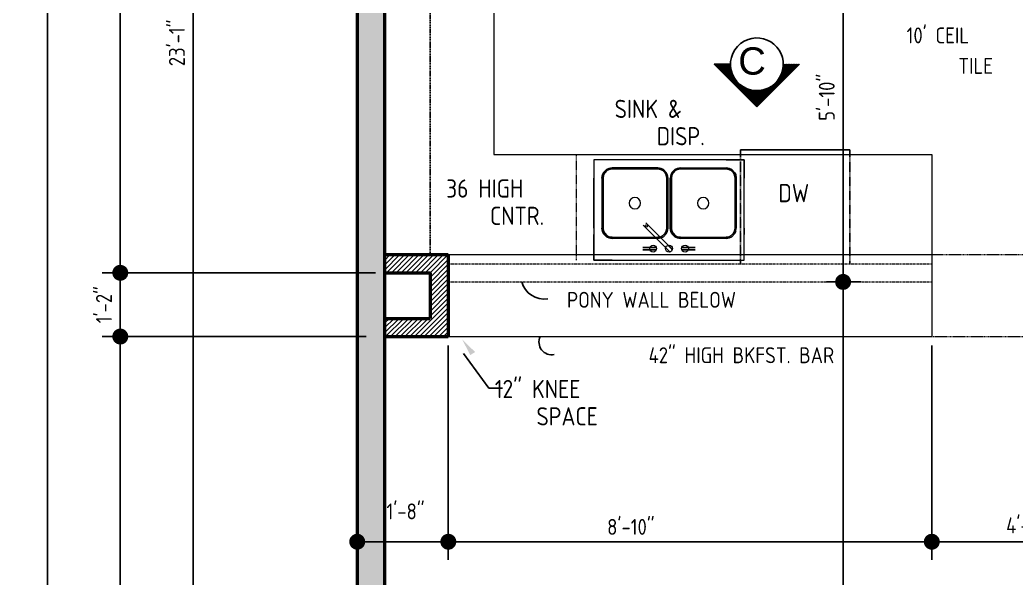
# Model space of a CAD drawing. Header units: inches. Extents: x 4 to 1638, y 6 to 1086.
# Drawn here: x 875.5 to 1094.2, y 641.7 to 764.3 of the extents above; entities that cross this region are included whole.
import ezdxf
from ezdxf.enums import TextEntityAlignment as Align

# ---------------------------------------------------------------- set-up
doc = ezdxf.new("R2010")
doc.units = ezdxf.units.IN
doc.header["$MEASUREMENT"] = 0
for name, pattern in [('Dash 1_16_', [0.125, 0.0625, -0.0625]), ('HIDDEN', [0.375, 0.25, -0.125]), ('HIDDEN2', [0.1875, 0.125, -0.0625])]:
    doc.linetypes.add(name, pattern=pattern)
for name, color, linetype, lineweight in [('CABS', 3, 'Continuous', 13), ('DIMS', 4, 'Continuous', 25), ('FIXTURES', 2, 'Continuous', 15), ('HATCH', 139, 'Continuous', 0), ('L1', 251, 'Continuous', 0), ('TEXT LBLS', 81, 'Continuous', 18), ('WALLS', 7, 'Continuous', 50)]:
    doc.layers.add(name, color=color, linetype=linetype, lineweight=lineweight)
doc.layers.add('CABS-FLOORPLAN', color=132, linetype='Continuous')
doc.layers.add('TEXT', color=7, linetype='Continuous')
doc.styles.add('ARCH', font='ARCHITXT.SHX')
doc.styles.add('SWIS72', font='swissel.ttf', dxfattribs={"height": 4.5})
doc.styles.add('TEXT1', font='ARCHITXT.shx')
doc.dimstyles.new('ARCHITECTURAL', dxfattribs={"dimtxt": 3.5, "dimasz": 3.5, "dimexe": 4, "dimexo": 2, "dimgap": 1.5, "dimtad": 1, "dimdec": 1, "dimzin": 3, "dimdsep": 46, "dimlunit": 4, "dimtxsty": 'ARCH', "dimblk": 'DOT', "dimcen": 0.0625, "dimadec": 0, "dimazin": 0, "dimtfac": 1, "dimtdec": 1, "dimtix": 1, "dimtofl": 0, "dimtmove": 1, "dimatfit": 2, "dimldrblk": 'DOTSMALL', "dimfxl": 1, "dimtolj": 1, "dimtzin": 0, "dimarcsym": 0})

# ---------------------------------------------------------------- blocks, each defined once
blk = doc.blocks.new('SINK')
for p, q in [((6.92, 15.91), (6.92, -17.09)), ((28.92, 15.91), (6.92, 15.91)), ((28.92, -17.09), (28.92, 15.91)), ((11.8, 12.66, 0.25), (12.05, 13.16, 0.25)), ((12.05, 13.16, 0.25), (12.67, 13.79, 0.25)), ((12.8, 13.54, -8), (12.3, 13.04, -8)), ((12.3, 13.04), (12.8, 13.54)), ((12.67, 13.79, 0.25), (13.17, 14.04, 0.25)), ((13.3, 13.79, -8), (12.8, 13.54, -8)), ((12.8, 13.54), (13.3, 13.79)), ((13.17, 14.04, 0.25), (13.92, 14.16, 0.25)), ((13.92, 13.91, -8), (13.3, 13.79, -8)), ((13.3, 13.79), (13.92, 13.91)), ((24.92, 13.91, -8), (13.92, 13.91, -8)), ((25.67, 14.04, 0.25), (24.92, 14.16, 0.25)), ((25.55, 13.79, -8), (24.92, 13.91, -8)), ((25.55, 13.79), (24.92, 13.91)), ((26.05, 13.54, -8), (25.55, 13.79, -8)), ((26.05, 13.54), (25.55, 13.79)), ((26.17, 13.79, 0.25), (25.67, 14.04, 0.25)), ((26.55, 13.04, -8), (26.05, 13.54, -8)), ((26.55, 13.04), (26.05, 13.54)), ((26.8, 13.16, 0.25), (26.17, 13.79, 0.25)), ((27.05, 12.66, 0.25), (26.8, 13.16, 0.25)), ((11.67, 11.91, 0.25), (11.8, 12.66, 0.25)), ((12.05, 12.54, -8), (11.92, 11.91, -8)), ((11.92, 11.91), (12.05, 12.54)), ((11.92, 11.91, -8), (11.92, 1.91, -8)), ((12.3, 13.04, -8), (12.05, 12.54, -8)), ((12.05, 12.54), (12.3, 13.04)), ((26.8, 12.54, -8), (26.55, 13.04, -8)), ((26.8, 12.54), (26.55, 13.04)), ((26.92, 11.91, -8), (26.8, 12.54, -8)), ((26.92, 11.91), (26.8, 12.54)), ((26.92, 1.91, -8), (26.92, 11.91, -8)), ((27.17, 11.91, 0.25), (27.05, 12.66, 0.25)), ((11.67, 1.91, 0.25), (11.8, 1.16, 0.25)), ((11.8, 1.16, 0.25), (12.05, 0.66, 0.25)), ((11.92, 1.91, -8), (12.05, 1.29, -8)), ((11.92, 1.91), (12.05, 1.29)), ((12.05, 1.29, -8), (12.3, 0.79, -8)), ((12.05, 1.29), (12.3, 0.79)), ((12.05, 0.66, 0.25), (12.67, 0.04, 0.25)), ((12.3, 0.79, -8), (12.8, 0.29, -8)), ((12.3, 0.79), (12.8, 0.29)), ((12.67, 0.04, 0.25), (13.17, -0.21, 0.25)), ((12.8, 0.29, -8), (13.3, 0.04, -8)), ((12.8, 0.29), (13.3, 0.04)), ((13.3, 0.04, -8), (13.92, -0.09, -8)), ((13.3, 0.04), (13.92, -0.09)), ((24.92, -0.09, -8), (25.55, 0.04, -8)), ((25.55, 0.04), (24.92, -0.09)), ((25.55, 0.04, -8), (26.05, 0.29, -8)), ((26.05, 0.29), (25.55, 0.04)), ((26.17, 0.04, 0.25), (25.67, -0.21, 0.25)), ((26.05, 0.29, -8), (26.55, 0.79, -8)), ((26.55, 0.79), (26.05, 0.29)), ((26.8, 0.66, 0.25), (26.17, 0.04, 0.25)), ((26.55, 0.79, -8), (26.8, 1.29, -8)), ((26.8, 1.29), (26.55, 0.79)), ((26.8, 1.29, -8), (26.92, 1.91, -8)), ((26.92, 1.91), (26.8, 1.29)), ((27.05, 1.16, 0.25), (26.8, 0.66, 0.25)), ((27.17, 1.91, 0.25), (27.05, 1.16, 0.25)), ((11.8, -2.34, 0.25), (12.05, -1.84, 0.25)), ((12.05, -1.84, 0.25), (12.67, -1.21, 0.25)), ((12.3, -1.96, -8), (12.05, -2.46, -8)), ((12.05, -2.46), (12.3, -1.96)), ((12.8, -1.46, -8), (12.3, -1.96, -8)), ((12.3, -1.96), (12.8, -1.46)), ((12.67, -1.21, 0.25), (13.17, -0.96, 0.25)), ((13.3, -1.21, -8), (12.8, -1.46, -8)), ((12.8, -1.46), (13.3, -1.21)), ((13.17, -0.21, 0.25), (13.92, -0.34, 0.25)), ((13.17, -0.96, 0.25), (13.92, -0.84, 0.25)), ((13.92, -1.09, -8), (13.3, -1.21, -8)), ((13.3, -1.21), (13.92, -1.09)), ((13.92, -0.09, -8), (24.92, -0.09, -8)), ((13.92, -0.84, 0.25), (24.92, -0.84, 0.25)), ((24.92, -1.09, -8), (13.92, -1.09, -8)), ((25.67, -0.21, 0.25), (24.92, -0.34, 0.25)), ((25.67, -0.96, 0.25), (24.92, -0.84, 0.25)), ((25.55, -1.21, -8), (24.92, -1.09, -8)), ((25.55, -1.21), (24.92, -1.09)), ((26.05, -1.46, -8), (25.55, -1.21, -8)), ((26.05, -1.46), (25.55, -1.21)), ((26.17, -1.21, 0.25), (25.67, -0.96, 0.25)), ((26.55, -1.96, -8), (26.05, -1.46, -8)), ((26.55, -1.96), (26.05, -1.46)), ((26.8, -1.84, 0.25), (26.17, -1.21, 0.25)), ((26.8, -2.46, -8), (26.55, -1.96, -8)), ((26.8, -2.46), (26.55, -1.96)), ((27.05, -2.34, 0.25), (26.8, -1.84, 0.25)), ((11.67, -3.09, 0.25), (11.8, -2.34, 0.25)), ((11.67, -13.09, 0.25), (11.67, -3.09, 0.25)), ((12.05, -2.46, -8), (11.92, -3.09, -8)), ((11.92, -3.09), (12.05, -2.46)), ((11.92, -3.09, -8), (11.92, -13.09, -8)), ((26.92, -3.09, -8), (26.8, -2.46, -8)), ((26.92, -3.09), (26.8, -2.46)), ((26.92, -13.09, -8), (26.92, -3.09, -8)), ((27.17, -3.09, 0.25), (27.05, -2.34, 0.25)), ((27.17, -3.09, 0.25), (27.17, -13.09, 0.25)), ((11.67, -13.09, 0.25), (11.8, -13.84, 0.25)), ((11.92, -13.09, -8), (12.05, -13.71, -8)), ((11.92, -13.09), (12.05, -13.71)), ((26.8, -13.71, -8), (26.92, -13.09, -8)), ((26.92, -13.09), (26.8, -13.71)), ((27.17, -13.09, 0.25), (27.05, -13.84, 0.25)), ((11.8, -13.84, 0.25), (12.05, -14.34, 0.25)), ((12.05, -13.71, -8), (12.3, -14.21, -8)), ((12.05, -13.71), (12.3, -14.21)), ((12.05, -14.34, 0.25), (12.67, -14.96, 0.25)), ((12.3, -14.21, -8), (12.8, -14.71, -8)), ((12.3, -14.21), (12.8, -14.71)), ((12.67, -14.96, 0.25), (13.17, -15.21, 0.25)), ((12.8, -14.71, -8), (13.3, -14.96, -8)), ((12.8, -14.71), (13.3, -14.96)), ((13.17, -15.21, 0.25), (13.92, -15.34, 0.25)), ((13.3, -14.96, -8), (13.92, -15.09, -8)), ((13.3, -14.96), (13.92, -15.09)), ((13.92, -15.09, -8), (24.92, -15.09, -8)), ((24.92, -15.09, -8), (25.55, -14.96, -8)), ((25.55, -14.96), (24.92, -15.09)), ((25.67, -15.21, 0.25), (24.92, -15.34, 0.25)), ((25.55, -14.96, -8), (26.05, -14.71, -8)), ((26.05, -14.71), (25.55, -14.96)), ((26.17, -14.96, 0.25), (25.67, -15.21, 0.25)), ((26.05, -14.71, -8), (26.55, -14.21, -8)), ((26.55, -14.21), (26.05, -14.71)), ((26.8, -14.34, 0.25), (26.17, -14.96, 0.25)), ((26.55, -14.21, -8), (26.8, -13.71, -8)), ((26.8, -13.71), (26.55, -14.21)), ((27.05, -13.84, 0.25), (26.8, -14.34, 0.25)), ((6.92, -17.09), (28.92, -17.09))]:
    blk.add_line(p, q)
at = {"extrusion": (1, -1e-16, -2e-16)}
for p, q in [((9.17, 5.16, 1.5), (9.17, 2.16, 1.5)), ((9.17, 5.16, 2), (9.17, 5.16, 1.5)), ((9.17, 2.16, 2), (9.17, 5.16, 2)), ((9.17, 2.16, 1.5), (9.17, 2.16, 2))]:
    blk.add_line(p, q, dxfattribs=at)
at = {"extrusion": (0.707107, -0.707107, -2e-16)}
for p, q in [((9.34, -0.14, 3), (14.55, 5.07, 3)), ((14.55, 5.07, 2.25), (9.69, 0.21, 2.25)), ((14.55, 5.07, 3), (14.55, 5.07, 2.25)), ((9.69, 0.21, 1.5), (8.63, -0.85, 1.5)), ((9.69, 0.21, 2.25), (9.69, 0.21, 1.5)), ((8.63, -0.85, 1.5), (9.34, -0.14, 3))]:
    blk.add_line(p, q, dxfattribs=at)
at = {"extrusion": (-1, 2e-16, -2e-16)}
for p, q in [((9.67, -6.34, 1.5), (9.67, -3.34, 1.5)), ((9.67, -3.34, 2), (9.67, -6.34, 2)), ((9.67, -3.34, 1.5), (9.67, -3.34, 2)), ((9.67, -6.34, 2), (9.67, -6.34, 1.5))]:
    blk.add_line(p, q, dxfattribs=at)
for centre, radius in [((14.42, 4.41, 1.75), 0.25), ((9.42, 2.91, 0.5), 0.75), ((9.42, -0.59, 0.5), 0.75), ((9.42, -4.09, 0.5), 0.75)]:
    blk.add_circle(centre, radius)
for centre, start, end in [((19.42, 6.91, -8), 90, 270), ((19.42, 6.91, -8), 270, 90), ((19.42, -8.09, -8), 90, 270), ((19.42, -8.09, -8), 270, 90)]:
    blk.add_arc(centre, 1.25, start, end)
for points, invisible_edges in [([(12.05, 13.16, 0.25), (11.8, 12.66, 0.25), (6.92, 13.04, 0.25), (6.92, 15.91, 0.25)], 10), ([(12.67, 13.79, 0.25), (12.05, 13.16, 0.25), (6.92, 15.91, 0.25), (10.42, 15.91, 0.25)], 10), ([(13.17, 14.04, 0.25), (12.67, 13.79, 0.25), (10.42, 15.91, 0.25), (12.55, 15.91, 0.25)], 10), ([(13.92, 14.16, 0.25), (13.92, 15.91, 0.25), (12.55, 15.91, 0.25), (13.17, 14.04, 0.25)], 5), ([(13.92, 14.16, 0.25), (13.92, 15.91, 0.25), (24.92, 15.91, 0.25), (24.92, 14.16, 0.25)], 5), ([(13.92, 14.16, 0.25), (13.92, 15.91, 0.25), (24.92, 15.91, 0.25), (24.92, 14.16, 0.25)], 5), ([(24.92, 14.16, 0.25), (25.67, 14.04, 0.25), (26.42, 15.91, 0.25), (24.92, 15.91, 0.25)], 10), ([(25.67, 14.04, 0.25), (26.17, 13.79, 0.25), (27.92, 15.91, 0.25), (26.42, 15.91, 0.25)], 10), ([(26.17, 13.79, 0.25), (26.8, 13.16, 0.25), (28.92, 15.91, 0.25), (27.92, 15.91, 0.25)], 10), ([(26.8, 13.16, 0.25), (28.92, 14.66, 0.25), (28.92, 15.91, 0.25)], 9), ([(11.8, 12.66, 0.25), (12.05, 13.16, 0.25), (12.3, 13.04), (12.05, 12.54)], 10), ([(12.05, 13.16, 0.25), (12.67, 13.79, 0.25), (12.8, 13.54), (12.3, 13.04)], 10), ([(12.8, 13.54), (12.67, 13.79, 0.25), (13.17, 14.04, 0.25), (13.3, 13.79)], 5), ([(13.3, 13.79), (13.17, 14.04, 0.25), (13.92, 14.16, 0.25), (13.92, 13.91)], 5), ([(13.92, 13.91), (24.92, 13.91), (24.92, 14.16, 0.25), (13.92, 14.16, 0.25)], 10), ([(25.55, 13.79), (25.67, 14.04, 0.25), (24.92, 14.16, 0.25), (24.92, 13.91)], 5), ([(26.05, 13.54), (26.17, 13.79, 0.25), (25.67, 14.04, 0.25), (25.55, 13.79)], 5), ([(26.8, 13.16, 0.25), (26.17, 13.79, 0.25), (26.05, 13.54), (26.55, 13.04)], 10), ([(27.05, 12.66, 0.25), (26.8, 13.16, 0.25), (26.55, 13.04), (26.8, 12.54)], 10), ([(26.8, 13.16, 0.25), (27.05, 12.66, 0.25), (28.92, 13.04, 0.25), (28.92, 14.66, 0.25)], 10), ([(11.67, 11.91, 0.25), (6.92, 11.91, 0.25), (6.92, 13.04, 0.25), (11.8, 12.66, 0.25)], 5), ([(11.67, 11.91, 0.25), (6.92, 11.91, 0.25), (6.92, -13.09, 0.25), (11.67, -13.09, 0.25)], 13), ([(11.92, 11.91), (11.67, 11.91, 0.25), (11.8, 12.66, 0.25), (12.05, 12.54)], 5), ([(11.92, 11.91), (11.92, 1.91), (11.67, 1.91, 0.25), (11.67, 11.91, 0.25)], 10), ([(26.92, 11.91), (27.17, 11.91, 0.25), (27.05, 12.66, 0.25), (26.8, 12.54)], 5), ([(26.92, 11.91), (26.92, 1.91), (27.17, 1.91, 0.25), (27.17, 11.91, 0.25)], 10), ([(27.17, 11.91, 0.25), (28.92, 11.91, 0.25), (28.92, 13.04, 0.25), (27.05, 12.66, 0.25)], 5), ([(27.17, 11.91, 0.25), (27.17, -13.09, 0.25), (28.92, -13.09, 0.25), (28.92, 11.91, 0.25)], 11), ([(11.92, 1.91), (11.67, 1.91, 0.25), (11.8, 1.16, 0.25), (12.05, 1.29)], 5), ([(11.67, 1.91, 0.25), (11.67, -0.59, 0.25), (11.8, 1.16, 0.25)], 3), ([(11.8, 1.16, 0.25), (11.67, -0.59, 0.25), (12.05, 0.66, 0.25)], 3), ([(12.05, 0.66, 0.25), (11.67, -0.59, 0.25), (12.67, 0.04, 0.25)], 3), ([(12.67, 0.04, 0.25), (11.67, -0.59, 0.25), (12.67, -1.21, 0.25)], 11), ([(11.8, 1.16, 0.25), (12.05, 0.66, 0.25), (12.3, 0.79), (12.05, 1.29)], 10), ([(12.05, 0.66, 0.25), (12.67, 0.04, 0.25), (12.8, 0.29), (12.3, 0.79)], 10), ([(12.8, 0.29), (12.67, 0.04, 0.25), (13.17, -0.21, 0.25), (13.3, 0.04)], 5), ([(12.67, 0.04, 0.25), (12.67, -1.21, 0.25), (13.17, -0.96, 0.25), (13.17, -0.21, 0.25)], 5), ([(13.3, 0.04), (13.17, -0.21, 0.25), (13.92, -0.34, 0.25), (13.92, -0.09)], 5), ([(25.55, 0.04), (25.67, -0.21, 0.25), (24.92, -0.34, 0.25), (24.92, -0.09)], 5), ([(26.05, 0.29), (26.17, 0.04, 0.25), (25.67, -0.21, 0.25), (25.55, 0.04)], 5), ([(26.17, 0.04, 0.25), (26.17, -1.21, 0.25), (25.67, -0.96, 0.25), (25.67, -0.21, 0.25)], 5), ([(26.8, 0.66, 0.25), (26.17, 0.04, 0.25), (26.05, 0.29), (26.55, 0.79)], 10), ([(26.8, 0.66, 0.25), (27.17, -0.59, 0.25), (26.17, 0.04, 0.25)], 3), ([(26.17, 0.04, 0.25), (27.17, -0.59, 0.25), (26.17, -1.21, 0.25)], 11), ([(27.05, 1.16, 0.25), (26.8, 0.66, 0.25), (26.55, 0.79), (26.8, 1.29)], 10), ([(26.92, 1.91), (27.17, 1.91, 0.25), (27.05, 1.16, 0.25), (26.8, 1.29)], 5), ([(27.05, 1.16, 0.25), (27.17, -0.59, 0.25), (26.8, 0.66, 0.25)], 3), ([(27.17, 1.91, 0.25), (27.17, -0.59, 0.25), (27.05, 1.16, 0.25)], 3), ([(12.05, -1.84, 0.25), (11.67, -0.59, 0.25), (12.67, -1.21, 0.25)], 3), ([(11.8, -2.34, 0.25), (11.67, -0.59, 0.25), (12.05, -1.84, 0.25)], 3), ([(11.67, -3.09, 0.25), (11.67, -0.59, 0.25), (11.8, -2.34, 0.25)], 3), ([(11.8, -2.34, 0.25), (12.05, -1.84, 0.25), (12.3, -1.96), (12.05, -2.46)], 10), ([(12.05, -1.84, 0.25), (12.67, -1.21, 0.25), (12.8, -1.46), (12.3, -1.96)], 10), ([(12.8, -1.46), (12.67, -1.21, 0.25), (13.17, -0.96, 0.25), (13.3, -1.21)], 5), ([(13.92, -0.34, 0.25), (13.17, -0.21, 0.25), (13.17, -0.96, 0.25), (13.92, -0.84, 0.25)], 10), ([(13.3, -1.21), (13.17, -0.96, 0.25), (13.92, -0.84, 0.25), (13.92, -1.09)], 5), ([(13.92, -0.09), (24.92, -0.09), (24.92, -0.34, 0.25), (13.92, -0.34, 0.25)], 10), ([(24.92, -0.34, 0.25), (13.92, -0.34, 0.25), (13.92, -0.84, 0.25), (24.92, -0.84, 0.25)], 10), ([(13.92, -1.09), (24.92, -1.09), (24.92, -0.84, 0.25), (13.92, -0.84, 0.25)], 10), ([(24.92, -0.34, 0.25), (25.67, -0.21, 0.25), (25.67, -0.96, 0.25), (24.92, -0.84, 0.25)], 10), ([(25.55, -1.21), (25.67, -0.96, 0.25), (24.92, -0.84, 0.25), (24.92, -1.09)], 5), ([(26.05, -1.46), (26.17, -1.21, 0.25), (25.67, -0.96, 0.25), (25.55, -1.21)], 5), ([(26.8, -1.84, 0.25), (26.17, -1.21, 0.25), (26.05, -1.46), (26.55, -1.96)], 10), ([(26.8, -1.84, 0.25), (27.17, -0.59, 0.25), (26.17, -1.21, 0.25)], 3), ([(27.05, -2.34, 0.25), (26.8, -1.84, 0.25), (26.55, -1.96), (26.8, -2.46)], 10), ([(27.05, -2.34, 0.25), (27.17, -0.59, 0.25), (26.8, -1.84, 0.25)], 3), ([(27.17, -3.09, 0.25), (27.17, -0.59, 0.25), (27.05, -2.34, 0.25)], 3), ([(11.92, -3.09), (11.67, -3.09, 0.25), (11.8, -2.34, 0.25), (12.05, -2.46)], 5), ([(11.92, -3.09), (11.92, -13.09), (11.67, -13.09, 0.25), (11.67, -3.09, 0.25)], 10), ([(26.92, -3.09), (27.17, -3.09, 0.25), (27.05, -2.34, 0.25), (26.8, -2.46)], 5), ([(26.92, -3.09), (26.92, -13.09), (27.17, -13.09, 0.25), (27.17, -3.09, 0.25)], 14), ([(11.67, -13.09, 0.25), (6.92, -13.09, 0.25), (6.92, -14.21, 0.25), (11.8, -13.84, 0.25)], 5), ([(11.92, -13.09), (11.67, -13.09, 0.25), (11.8, -13.84, 0.25), (12.05, -13.71)], 5), ([(26.92, -13.09), (27.17, -13.09, 0.25), (27.05, -13.84, 0.25), (26.8, -13.71)], 5), ([(27.17, -13.09, 0.25), (28.92, -13.09, 0.25), (28.92, -14.21, 0.25), (27.05, -13.84, 0.25)], 5), ([(12.05, -14.34, 0.25), (11.8, -13.84, 0.25), (6.92, -14.21, 0.25), (6.92, -17.09, 0.25)], 10), ([(12.67, -14.96, 0.25), (12.05, -14.34, 0.25), (6.92, -17.09, 0.25), (10.42, -17.09, 0.25)], 10), ([(13.17, -15.21, 0.25), (12.67, -14.96, 0.25), (10.42, -17.09, 0.25), (12.55, -17.09, 0.25)], 10), ([(11.8, -13.84, 0.25), (12.05, -14.34, 0.25), (12.3, -14.21), (12.05, -13.71)], 10), ([(12.05, -14.34, 0.25), (12.67, -14.96, 0.25), (12.8, -14.71), (12.3, -14.21)], 10), ([(13.92, -15.34, 0.25), (13.92, -17.09, 0.25), (12.55, -17.09, 0.25), (13.17, -15.21, 0.25)], 5), ([(12.8, -14.71), (12.67, -14.96, 0.25), (13.17, -15.21, 0.25), (13.3, -14.96)], 5), ([(13.3, -14.96), (13.17, -15.21, 0.25), (13.92, -15.34, 0.25), (13.92, -15.09)], 5), ([(13.92, -15.09), (24.92, -15.09), (24.92, -15.34, 0.25), (13.92, -15.34, 0.25)], 10), ([(25.55, -14.96), (25.67, -15.21, 0.25), (24.92, -15.34, 0.25), (24.92, -15.09)], 5), ([(24.92, -15.34, 0.25), (25.67, -15.21, 0.25), (26.42, -17.09, 0.25), (24.92, -17.09, 0.25)], 10), ([(26.05, -14.71), (26.17, -14.96, 0.25), (25.67, -15.21, 0.25), (25.55, -14.96)], 5), ([(25.67, -15.21, 0.25), (26.17, -14.96, 0.25), (27.92, -17.09, 0.25), (26.42, -17.09, 0.25)], 10), ([(26.8, -14.34, 0.25), (26.17, -14.96, 0.25), (26.05, -14.71), (26.55, -14.21)], 10), ([(26.17, -14.96, 0.25), (26.8, -14.34, 0.25), (28.92, -17.09, 0.25), (27.92, -17.09, 0.25)], 10), ([(27.05, -13.84, 0.25), (26.8, -14.34, 0.25), (26.55, -14.21), (26.8, -13.71)], 10), ([(26.8, -14.34, 0.25), (27.05, -13.84, 0.25), (28.92, -14.21, 0.25), (28.92, -15.84, 0.25)], 10), ([(26.8, -14.34, 0.25), (28.92, -15.84, 0.25), (28.92, -17.09, 0.25)], 9), ([(13.92, -15.34, 0.25), (13.92, -17.09, 0.25), (24.92, -17.09, 0.25), (24.92, -15.34, 0.25)], 5)]:
    blk.add_3dface(points, dxfattribs=dict(invisible_edges=invisible_edges))
for points in [[(9.34, -0.14, 3), (8.98, -0.5, 2.25), (14.55, 5.07, 2.25), (14.55, 5.07, 3)], [(9.17, 5.16, 2), (9.17, 2.16, 2), (9.17, 2.16, 1.5), (9.17, 5.16, 1.5)], [(9.87, -0.67, 3), (9.51, -1.03, 2.25), (15.08, 4.54, 2.25), (15.08, 4.54, 3)], [(9.67, 5.16, 2), (9.67, 2.16, 2), (9.67, 2.16, 1.5), (9.67, 5.16, 1.5)], [(8.98, -0.5, 2.25), (9.69, 0.21, 2.25), (9.69, 0.21, 1.5), (8.63, -0.85, 1.5)], [(9.51, -1.03, 2.25), (10.22, -0.32, 2.25), (10.22, -0.32, 1.5), (9.16, -1.38, 1.5)], [(9.17, -6.34, 2), (9.17, -3.34, 2), (9.17, -3.34, 1.5), (9.17, -6.34, 1.5)], [(9.67, -6.34, 2), (9.67, -3.34, 2), (9.67, -3.34, 1.5), (9.67, -6.34, 1.5)]]:
    blk.add_3dface(points)
blk = doc.blocks.new('DISHWASHER')
at = {"layer": 'CABS-FLOORPLAN', "color": 147, "linetype": 'HIDDEN2'}
for p, q in [((-12, -25), (-12, 0)), ((12, -25), (12, 0))]:
    blk.add_line(p, q, dxfattribs=at)
at = {"layer": 'CABS-FLOORPLAN', "color": 253}
blk.add_line((-12, -25), (12, -25), dxfattribs=at)
blk = doc.blocks.new('_Dot')
at = {"layer": 'DIMS', "color": 0, "lineweight": -2}
blk.add_line((-0.5, 0), (-1, 0), dxfattribs=at)
at = {"layer": 'DIMS', "color": 0, "const_width": 0.5}
blk.add_lwpolyline([(-0.25, 0, 1), (0.25, 0, 1)], format="xyb", close=True, dxfattribs=at)
blk = doc.blocks.new('*D144')
at = {"layer": 'Defpoints', "color": 0, "ltscale": 0.5, "transparency": 16777216}
for p in [(969.57, 694.72), (1075.69, 694.72, 0.25), (1075.69, 649.65)]:
    blk.add_point(p, dxfattribs=at)
at = {"layer": 'DIMS', "color": 0, "lineweight": -2, "ltscale": 0.5, "transparency": 16777216}
for p, q in [((969.57, 692.72), (969.57, 645.65)), ((1075.69, 692.72), (1075.69, 645.65)), ((973.07, 649.65), (1072.19, 649.65))]:
    blk.add_line(p, q, dxfattribs=at)
at = {"layer": 'DIMS', "color": 0, "lineweight": -2, "ltscale": 0.5, "transparency": 16777216, "xscale": 3.5, "yscale": 3.5, "zscale": 3.5, "rotation": 180}
blk.add_blockref('_Dot', (969.57, 649.65), dxfattribs=at)
at = {"layer": 'DIMS', "color": 0, "lineweight": -2, "ltscale": 0.5, "transparency": 16777216, "xscale": 3.5, "yscale": 3.5, "zscale": 3.5}
blk.add_blockref('_Dot', (1075.69, 649.65), dxfattribs=at)
at = {"layer": 'DIMS', "color": 0, "ltscale": 0.5, "transparency": 16777216, "insert": (1009.64, 652.91), "char_height": 3.5, "attachment_point": 5, "style": 'ARCH'}
blk.add_mtext('\\A1;8\'-10"', dxfattribs=at)
blk = doc.blocks.new('_DotSmall')
at = {"layer": 'DIMS', "color": 0, "const_width": 0.5}
blk.add_lwpolyline([(-0.0625, 0, 1), (0.0625, 0, 1)], format="xyb", close=True, dxfattribs=at)
blk = doc.blocks.new('*D145')
at = {"layer": 'Defpoints', "color": 0, "ltscale": 0.5, "transparency": 16777216}
for p in [(1075.69, 694.72, 0.25), (1124.69, 659.72), (1124.69, 649.65)]:
    blk.add_point(p, dxfattribs=at)
at = {"layer": 'DIMS', "color": 0, "lineweight": -2, "ltscale": 0.5, "transparency": 16777216}
for p, q in [((1075.69, 692.72), (1075.69, 645.65)), ((1124.69, 657.72), (1124.69, 645.65)), ((1079.19, 649.65), (1121.19, 649.65))]:
    blk.add_line(p, q, dxfattribs=at)
at = {"layer": 'DIMS', "color": 0, "lineweight": -2, "ltscale": 0.5, "transparency": 16777216, "xscale": 3.5, "yscale": 3.5, "zscale": 3.5, "rotation": 180}
blk.add_blockref('_Dot', (1075.69, 649.65), dxfattribs=at)
at = {"layer": 'DIMS', "color": 0, "lineweight": -2, "ltscale": 0.5, "transparency": 16777216, "xscale": 3.5, "yscale": 3.5, "zscale": 3.5}
blk.add_blockref('_Dot', (1124.69, 649.65), dxfattribs=at)
at = {"layer": 'DIMS', "color": 0, "ltscale": 0.5, "transparency": 16777216, "insert": (1096.19, 653.24), "char_height": 3.5, "attachment_point": 5, "style": 'ARCH'}
blk.add_mtext('\\A1;4\'-1"', dxfattribs=at)
blk = doc.blocks.new('*D161')
at = {"layer": 'Defpoints', "color": 0, "ltscale": 0.5, "transparency": 16777216}
for p in [(913.57, 897.72), (949.57, 897.72), (936.05, 620.73)]:
    blk.add_point(p, dxfattribs=at)
at = {"layer": 'DIMS', "color": 0, "lineweight": -2, "ltscale": 0.5, "transparency": 16777216}
for p, q in [((947.57, 897.72), (909.57, 897.72)), ((913.57, 624.23), (913.57, 894.22)), ((934.05, 620.73), (909.57, 620.73))]:
    blk.add_line(p, q, dxfattribs=at)
at = {"layer": 'DIMS', "color": 0, "lineweight": -2, "ltscale": 0.5, "transparency": 16777216, "xscale": 3.5, "yscale": 3.5, "zscale": 3.5}
for p, rotation in [((913.57, 897.72), 90), ((913.57, 620.73), 270)]:
    blk.add_blockref('_Dot', p, dxfattribs=dict(at, rotation=rotation))
at = {"layer": 'DIMS', "color": 0, "ltscale": 0.5, "transparency": 16777216, "insert": (909.99, 759.23), "char_height": 3.5, "attachment_point": 5, "rotation": 90, "style": 'ARCH'}
blk.add_mtext('\\A1;23\'-1"', dxfattribs=at)
blk = doc.blocks.new('*D163')
at = {"layer": 'Defpoints', "color": 0, "ltscale": 0.5, "transparency": 16777216}
for p in [(897.57, 694.72), (951.57, 694.72, -0.03), (953.57, 471.72)]:
    blk.add_point(p, dxfattribs=at)
at = {"layer": 'DIMS', "color": 0, "lineweight": -2, "ltscale": 0.5, "transparency": 16777216}
for p, q in [((949.57, 694.72), (893.57, 694.72)), ((897.57, 475.22), (897.57, 691.22)), ((951.57, 471.72), (893.57, 471.72))]:
    blk.add_line(p, q, dxfattribs=at)
at = {"layer": 'DIMS', "color": 0, "lineweight": -2, "ltscale": 0.5, "transparency": 16777216, "xscale": 3.5, "yscale": 3.5, "zscale": 3.5}
for p, rotation in [((897.57, 694.72), 90), ((897.57, 471.72), 270)]:
    blk.add_blockref('_Dot', p, dxfattribs=dict(at, rotation=rotation))
at = {"layer": 'DIMS', "color": 0, "ltscale": 0.5, "transparency": 16777216, "insert": (893.99, 583.22), "char_height": 3.5, "attachment_point": 5, "rotation": 90, "style": 'ARCH'}
blk.add_mtext('\\A1;18\'-7"', dxfattribs=at)
blk = doc.blocks.new('*D164')
at = {"layer": 'Defpoints', "color": 0, "ltscale": 0.5, "transparency": 16777216}
for p in [(897.57, 840.75), (955.57, 840.75), (953.57, 708.72)]:
    blk.add_point(p, dxfattribs=at)
at = {"layer": 'DIMS', "color": 0, "lineweight": -2, "ltscale": 0.5, "transparency": 16777216}
for p, q in [((953.57, 840.75), (893.57, 840.75)), ((897.57, 712.22), (897.57, 837.25)), ((951.57, 708.72), (893.57, 708.72))]:
    blk.add_line(p, q, dxfattribs=at)
at = {"layer": 'DIMS', "color": 0, "lineweight": -2, "ltscale": 0.5, "transparency": 16777216, "xscale": 3.5, "yscale": 3.5, "zscale": 3.5}
for p, rotation in [((897.57, 840.75), 90), ((897.57, 708.72), 270)]:
    blk.add_blockref('_Dot', p, dxfattribs=dict(at, rotation=rotation))
at = {"layer": 'DIMS', "color": 0, "ltscale": 0.5, "transparency": 16777216, "insert": (893.99, 774.74), "char_height": 3.5, "attachment_point": 5, "rotation": 90, "style": 'ARCH'}
blk.add_mtext('\\A1;11\'-0"', dxfattribs=at)
blk = doc.blocks.new('*D166')
at = {"layer": 'Defpoints', "color": 0, "ltscale": 0.5, "transparency": 16777216}
for p in [(881.57, 897.72), (949.57, 897.72), (949.57, 302.72)]:
    blk.add_point(p, dxfattribs=at)
at = {"layer": 'DIMS', "color": 0, "lineweight": -2, "ltscale": 0.5, "transparency": 16777216}
for p, q in [((947.57, 897.72), (877.57, 897.72)), ((881.57, 306.22), (881.57, 894.22)), ((947.57, 302.72), (877.57, 302.72))]:
    blk.add_line(p, q, dxfattribs=at)
at = {"layer": 'DIMS', "color": 0, "lineweight": -2, "ltscale": 0.5, "transparency": 16777216, "xscale": 3.5, "yscale": 3.5, "zscale": 3.5}
for p, rotation in [((881.57, 897.72), 90), ((881.57, 302.72), 270)]:
    blk.add_blockref('_Dot', p, dxfattribs=dict(at, rotation=rotation))
at = {"layer": 'DIMS', "color": 0, "ltscale": 0.5, "transparency": 16777216, "insert": (877.99, 600.22), "char_height": 3.5, "attachment_point": 5, "rotation": 90, "style": 'ARCH'}
blk.add_mtext('\\A1;49\'-7"', dxfattribs=at)
blk = doc.blocks.new('*D196')
at = {"layer": 'Defpoints', "color": 0, "ltscale": 0.5, "transparency": 16777216}
for p in [(1050.55, 706.72, 0.03), (1056.22, 706.72), (1050.55, 471.72, 0.03)]:
    blk.add_point(p, dxfattribs=at)
at = {"layer": 'DIMS', "color": 0, "lineweight": -2, "ltscale": 0.5, "transparency": 16777216}
for p, q in [((1052.55, 706.72), (1060.22, 706.72)), ((1056.22, 475.22), (1056.22, 703.22)), ((1052.55, 471.72), (1060.22, 471.72))]:
    blk.add_line(p, q, dxfattribs=at)
at = {"layer": 'DIMS', "color": 0, "lineweight": -2, "ltscale": 0.5, "transparency": 16777216, "xscale": 3.5, "yscale": 3.5, "zscale": 3.5}
for p, rotation in [((1056.22, 706.72), 90), ((1056.22, 471.72), 270)]:
    blk.add_blockref('_Dot', p, dxfattribs=dict(at, rotation=rotation))
at = {"layer": 'DIMS', "color": 0, "ltscale": 0.5, "transparency": 16777216, "insert": (1052.63, 555.96), "char_height": 3.5, "attachment_point": 5, "rotation": 90, "style": 'ARCH'}
blk.add_mtext('\\A1;19\'-7"', dxfattribs=at)
blk = doc.blocks.new('*D198')
at = {"layer": 'Defpoints', "color": 0, "ltscale": 0.5, "transparency": 16777216}
for p in [(1050.55, 776.72, 0.03), (1056.22, 776.72), (1050.55, 706.72, 0.03)]:
    blk.add_point(p, dxfattribs=at)
at = {"layer": 'DIMS', "color": 0, "lineweight": -2, "ltscale": 0.5, "transparency": 16777216}
for p, q in [((1052.55, 776.72), (1060.22, 776.72)), ((1056.22, 710.22), (1056.22, 773.22)), ((1052.55, 706.72), (1060.22, 706.72))]:
    blk.add_line(p, q, dxfattribs=at)
at = {"layer": 'DIMS', "color": 0, "lineweight": -2, "ltscale": 0.5, "transparency": 16777216, "xscale": 3.5, "yscale": 3.5, "zscale": 3.5}
for p, rotation in [((1056.22, 776.72), 90), ((1056.22, 706.72), 270)]:
    blk.add_blockref('_Dot', p, dxfattribs=dict(at, rotation=rotation))
at = {"layer": 'DIMS', "color": 0, "ltscale": 0.5, "transparency": 16777216, "insert": (1052.63, 747.27), "char_height": 3.5, "attachment_point": 5, "rotation": 90, "style": 'ARCH'}
blk.add_mtext('\\A1;5\'-10"', dxfattribs=at)
blk = doc.blocks.new('*D236')
at = {"layer": 'Defpoints', "color": 0, "ltscale": 0.5, "transparency": 16777216}
for p in [(949.57, 694.72, 0.03), (969.57, 694.72, 0.03), (949.57, 649.65)]:
    blk.add_point(p, dxfattribs=at)
at = {"layer": 'DIMS', "color": 0, "lineweight": -2, "ltscale": 0.5, "transparency": 16777216}
for p, q in [((949.57, 692.72), (949.57, 645.65)), ((969.57, 692.72), (969.57, 645.65)), ((966.07, 649.65), (953.07, 649.65))]:
    blk.add_line(p, q, dxfattribs=at)
at = {"layer": 'DIMS', "color": 0, "lineweight": -2, "ltscale": 0.5, "transparency": 16777216, "xscale": 3.5, "yscale": 3.5, "zscale": 3.5, "rotation": 180}
blk.add_blockref('_Dot', (949.57, 649.65), dxfattribs=at)
at = {"layer": 'DIMS', "color": 0, "lineweight": -2, "ltscale": 0.5, "transparency": 16777216, "xscale": 3.5, "yscale": 3.5, "zscale": 3.5}
blk.add_blockref('_Dot', (969.57, 649.65), dxfattribs=at)
at = {"layer": 'DIMS', "color": 0, "ltscale": 0.5, "transparency": 16777216, "insert": (960.18, 656.31), "char_height": 3.5, "attachment_point": 5, "style": 'ARCH'}
blk.add_mtext('\\A1;1\'-8"', dxfattribs=at)
blk = doc.blocks.new('*D237')
at = {"layer": 'Defpoints', "color": 0, "ltscale": 0.5, "transparency": 16777216}
for p in [(897.57, 708.72), (955.57, 708.72, 0.03), (953.57, 694.72, 0.03)]:
    blk.add_point(p, dxfattribs=at)
at = {"layer": 'DIMS', "color": 0, "lineweight": -2, "ltscale": 0.5, "transparency": 16777216}
for p, q in [((897.57, 712.22), (897.57, 715.72)), ((953.57, 708.72), (893.57, 708.72)), ((951.57, 694.72), (893.57, 694.72)), ((897.57, 691.22), (897.57, 687.72))]:
    blk.add_line(p, q, dxfattribs=at)
at = {"layer": 'DIMS', "color": 0, "lineweight": -2, "ltscale": 0.5, "transparency": 16777216, "xscale": 3.5, "yscale": 3.5, "zscale": 3.5}
for p, rotation in [((897.57, 708.72), 270), ((897.57, 694.72), 90)]:
    blk.add_blockref('_Dot', p, dxfattribs=dict(at, rotation=rotation))
at = {"layer": 'DIMS', "color": 0, "ltscale": 0.5, "transparency": 16777216, "insert": (893.99, 701.72), "char_height": 3.5, "attachment_point": 5, "rotation": 90, "style": 'ARCH'}
blk.add_mtext('\\A1;1\'-2"', dxfattribs=at)

msp = doc.modelspace()

# ---------------------------------------------------------------- hatches: boundary and pattern name
at = {"layer": 'HATCH'}
h = msp.add_hatch(color=9, dxfattribs=at)
h.dxf.hatch_style = 1
h.set_gradient(color1=(199, 200, 202), color2=(147, 149, 152), name='INVCYLINDER')
h.paths.add_polyline_path([(949.57, 638.73), (955.57, 638.73), (955.57, 891.72), (1002.54, 891.72), (1006.54, 891.72), (1072.68, 891.72), (1072.68, 897.72), (949.57, 897.72)])
h.paths.add_polyline_path([(952.72, 653.69), (967.64, 653.69), (967.64, 659.6), (952.72, 659.6)], flags=24)
at = {"layer": 'HATCH', "ltscale": 0.5}
h = msp.add_hatch(dxfattribs=at)
h.set_pattern_fill('ANSI31', color=256, scale=6, style=0)
h.set_pattern_definition([(45, (-49164.19945, 93144.4073), (-0.530330086, 0.530330086), [])])
h.paths.add_polyline_path([(955.57, 712.72), (969.57, 712.72), (969.57, 694.72), (955.57, 694.72), (955.57, 698.72), (965.57, 698.72), (965.57, 708.72), (955.57, 708.72)])
at = {"layer": 'TEXT'}
h = msp.add_hatch(dxfattribs=at)
h.set_pattern_fill('ANSI31', color=256, scale=0.771685, angle=540, style=0)
h.set_pattern_definition([(225, (35204.27968, -7478.415145), (0.06820794816, -0.06820794816), [])])
h.paths.add_polyline_path([(1037.3, 745.15), (1027.91, 754.53), (1031.51, 754.53, 0.781311), (1042.41, 751.82, 0.122769), (1043.08, 754.53), (1046.68, 754.53)])

# ---------------------------------------------------------------- linework, layer by layer
at = {"layer": 'CABS', "color": 4}
for p, q in [((979.57, 840.75, 0.03), (979.57, 734.72, 0.03)), ((979.57, 734.72, 0.03), (1075.69, 734.72, 0.03)), ((1075.69, 734.72, 0.03), (1075.69, 713.72, 0.03)), ((1075.69, 713.72, 0.28), (1075.69, 694.72, 0.28)), ((955.57, 712.72, 0.03), (1075.73, 712.72, 0.03)), ((967.57, 694.72, 0.03), (1075.69, 694.72, 0.03))]:
    msp.add_line(p, q, dxfattribs=at)
at = {"layer": 'CABS-FLOORPLAN', "color": 1, "linetype": 'HIDDEN'}
msp.add_line((965.57, 840.75, 0.03), (965.57, 712.72, 0.03), dxfattribs=at)
at = {"layer": 'DIMS', "ltscale": 0.5}
msp.add_line((897.57, 711.35), (897.57, 691.22), dxfattribs=at)
at = {"layer": 'DIMS', "color": 7}
for p, q in [((972.92, 690.98, 0.03), (978.45, 683.39, 0.03)), ((978.45, 683.39, 0.03), (981.49, 683.39, 0.03))]:
    msp.add_line(p, q, dxfattribs=at)
msp.add_solid([(974.39, 690.65, 0.03), (972.58, 694.15, 0.03), (975.45, 691.31, 0.03)], dxfattribs=at)
at = {"layer": 'L1', "linetype": 'HIDDEN2'}
for p, q in [((997.68, 711.53, 0.03), (997.68, 734.74, 0.03)), ((1033.68, 711.53, 0.03), (1033.68, 733.03, 0.03))]:
    msp.add_line(p, q, dxfattribs=at)
at = {"layer": 'L1', "linetype": 'HIDDEN', "ltscale": 0.75}
for p, q in [((969.57, 712.72, 0.03), (1124.69, 712.72, 0.03)), ((967.57, 694.72, 0.03), (1124.69, 694.72, 0.03))]:
    msp.add_line(p, q, dxfattribs=at)
at = {"layer": 'L1', "linetype": 'Dash 1_16_'}
for p, q in [((969.57, 710.72, 0.03), (1075.69, 710.72, 0.03)), ((969.57, 706.72, 0.03), (1075.69, 706.72, 0.03))]:
    msp.add_line(p, q, dxfattribs=at)
at = {"layer": 'TEXT'}
for q in [(1031.51, 754.53, 0.03), (1037.3, 745.15, 0.03), (1031.51, 754.53, 0.03), (1037.3, 745.15, 0.03)]:
    msp.add_line((1027.91, 754.53, 0.03), q, dxfattribs=at)
for centre, radius, start, end in [((1037.3, 754.53, 0.03), 5.79, 109.7008, 332.0036), ((1037.3, 754.53, 0.03), 5.79, 332.0036, 109.7008), ((990.73, 708.19, 0.03), 5.26, 196.1335, 277.4405), ((992.28, 693.52, 0.03), 2.82, 154.7099, 281.2565)]:
    msp.add_arc(centre, radius, start, end, dxfattribs=at)
at = {"layer": 'WALLS'}
for p, q in [((949.57, 897.72, 0.03), (949.57, 638.73, 0.03)), ((955.57, 891.72, 0.03), (955.57, 638.73, 0.03)), ((955.57, 712.72, 0.03), (969.57, 712.72, 0.03)), ((969.57, 712.72, 0.03), (969.57, 694.72, 0.03)), ((955.57, 708.72, 0.03), (955.57, 698.72, 0.03)), ((955.57, 708.72, 0.03), (965.57, 708.72, 0.03)), ((965.57, 708.72, 0.03), (965.57, 698.72, 0.03)), ((955.57, 698.72, 0.03), (965.57, 698.72, 0.03)), ((955.57, 694.72, 0.03), (969.57, 694.72, 0.03))]:
    msp.add_line(p, q, dxfattribs=at)

# ---------------------------------------------------------------- block references
at = {"layer": 'FIXTURES'}
for name, p, rotation in [('DISHWASHER', (1045.68, 710.74, 0.03), 180), ('SINK', (1017.43, 704.61, -0.22), 90.00000000000003)]:
    msp.add_blockref(name, p, dxfattribs=dict(at, rotation=rotation))

# ---------------------------------------------------------------- texts
at = {"layer": 'DIMS', "color": 7, "style": 'TEXT1'}
for s, p in [('36 HIGH ', (969.11, 725.24, 0.03)), ('CNTR.', (978.73, 719.24, 0.03)), ('12" KNEE ', (979.77, 681.2)), ('SPACE ', (988.91, 675.2))]:
    msp.add_text(s, height=4, dxfattribs=at).set_placement(p)
at = {"layer": 'TEXT'}
for s, height, style, p in [("10' CEIL", 3.5, 'TEXT1', (1070.16, 759.12, 0.03)), ('C', 6, 'SWIS72', (1033.21, 752.25, 0.03)), ('TILE ', 3.5, 'TEXT1', (1081.52, 752.42, 0.03)), ('PONY WALL BELOW', 3.5, 'TEXT1', (995.62, 701.04, 0.03)), ('42" HIGH BKFST. BAR ', 3.5, 'TEXT1', (1013.52, 688.87, 0.03))]:
    msp.add_text(s, height=height, dxfattribs=dict(at, style=style)).set_placement(p)
at = {"layer": 'TEXT LBLS', "style": 'TEXT1'}
for s, p in [('SINK &', (1006.08, 742.73, 0.03)), ('DISP.', (1015.32, 736.73, 0.03))]:
    msp.add_text(s, height=4, dxfattribs=at).set_placement(p)
msp.add_text('DW', height=4, dxfattribs=at).set_placement((1045.39, 724.23, 0.03), align=Align.CENTER)

# ---------------------------------------------------------------- dimensions: what is measured, and where the dimension line sits
at = {"layer": 'DIMS', "ltscale": 0.5}
for base, p1, p2, picture, middle in [((881.57, 897.72, 0.03), (949.57, 302.72, 0.03), (949.57, 897.72, 0.03), '*D166', (877.99, 600.22, 0.03)), ((913.57, 897.72, 0.03), (936.05, 620.73, 0.03), (949.57, 897.72, 0.03), '*D161', (909.99, 759.23, 0.03)), ((897.57, 840.75, 0.03), (953.57, 708.72, 0.03), (955.57, 840.75, 0.03), '*D164', (893.99, 774.74, 0.03)), ((897.57, 708.72), (953.57, 694.72, 0.03), (955.57, 708.72, 0.03), '*D237', (893.99, 701.72)), ((897.57, 694.72, 0.03), (953.57, 471.72, 0.03), (951.57, 694.72), '*D163', (893.99, 583.22, 0.03))]:
    dim = msp.add_linear_dim(base=base, p1=p1, p2=p2, angle=90, dimstyle='ARCHITECTURAL', dxfattribs=at)
    dim.commit()
    dim.dimension.update_dxf_attribs({"geometry": picture, "text_midpoint": middle})
for base, p1, p2, angle, picture, middle in [((1056.22, 776.72), (1050.55, 706.72, 0.03), (1050.55, 776.72, 0.03), 90, '*D198', (1056.22, 747.27)), ((1056.22, 706.72), (1050.55, 471.72, 0.03), (1050.55, 706.72, 0.03), 90, '*D196', (1056.22, 555.96)), ((949.57, 649.65), (969.57, 694.72, 0.03), (949.57, 694.72, 0.03), 180, '*D236', (960.18, 652.73)), ((1075.69, 649.65, 0.03), (969.57, 694.72, 0.03), (1075.69, 694.72, 0.28), 180, '*D144', (1009.64, 649.32, 0.03)), ((1124.69, 649.65, 0.03), (1075.69, 694.72, 0.28), (1124.69, 659.72, 0.03), 180, '*D145', (1096.19, 649.65, 0.03))]:
    dim = msp.add_linear_dim(base=base, p1=p1, p2=p2, angle=angle, dimstyle='ARCHITECTURAL', dxfattribs=at)
    dim.commit()
    dim.dimension.update_dxf_attribs({"geometry": picture, "text_midpoint": middle, "dimtype": 160})

doc.saveas('drawing.dxf')
